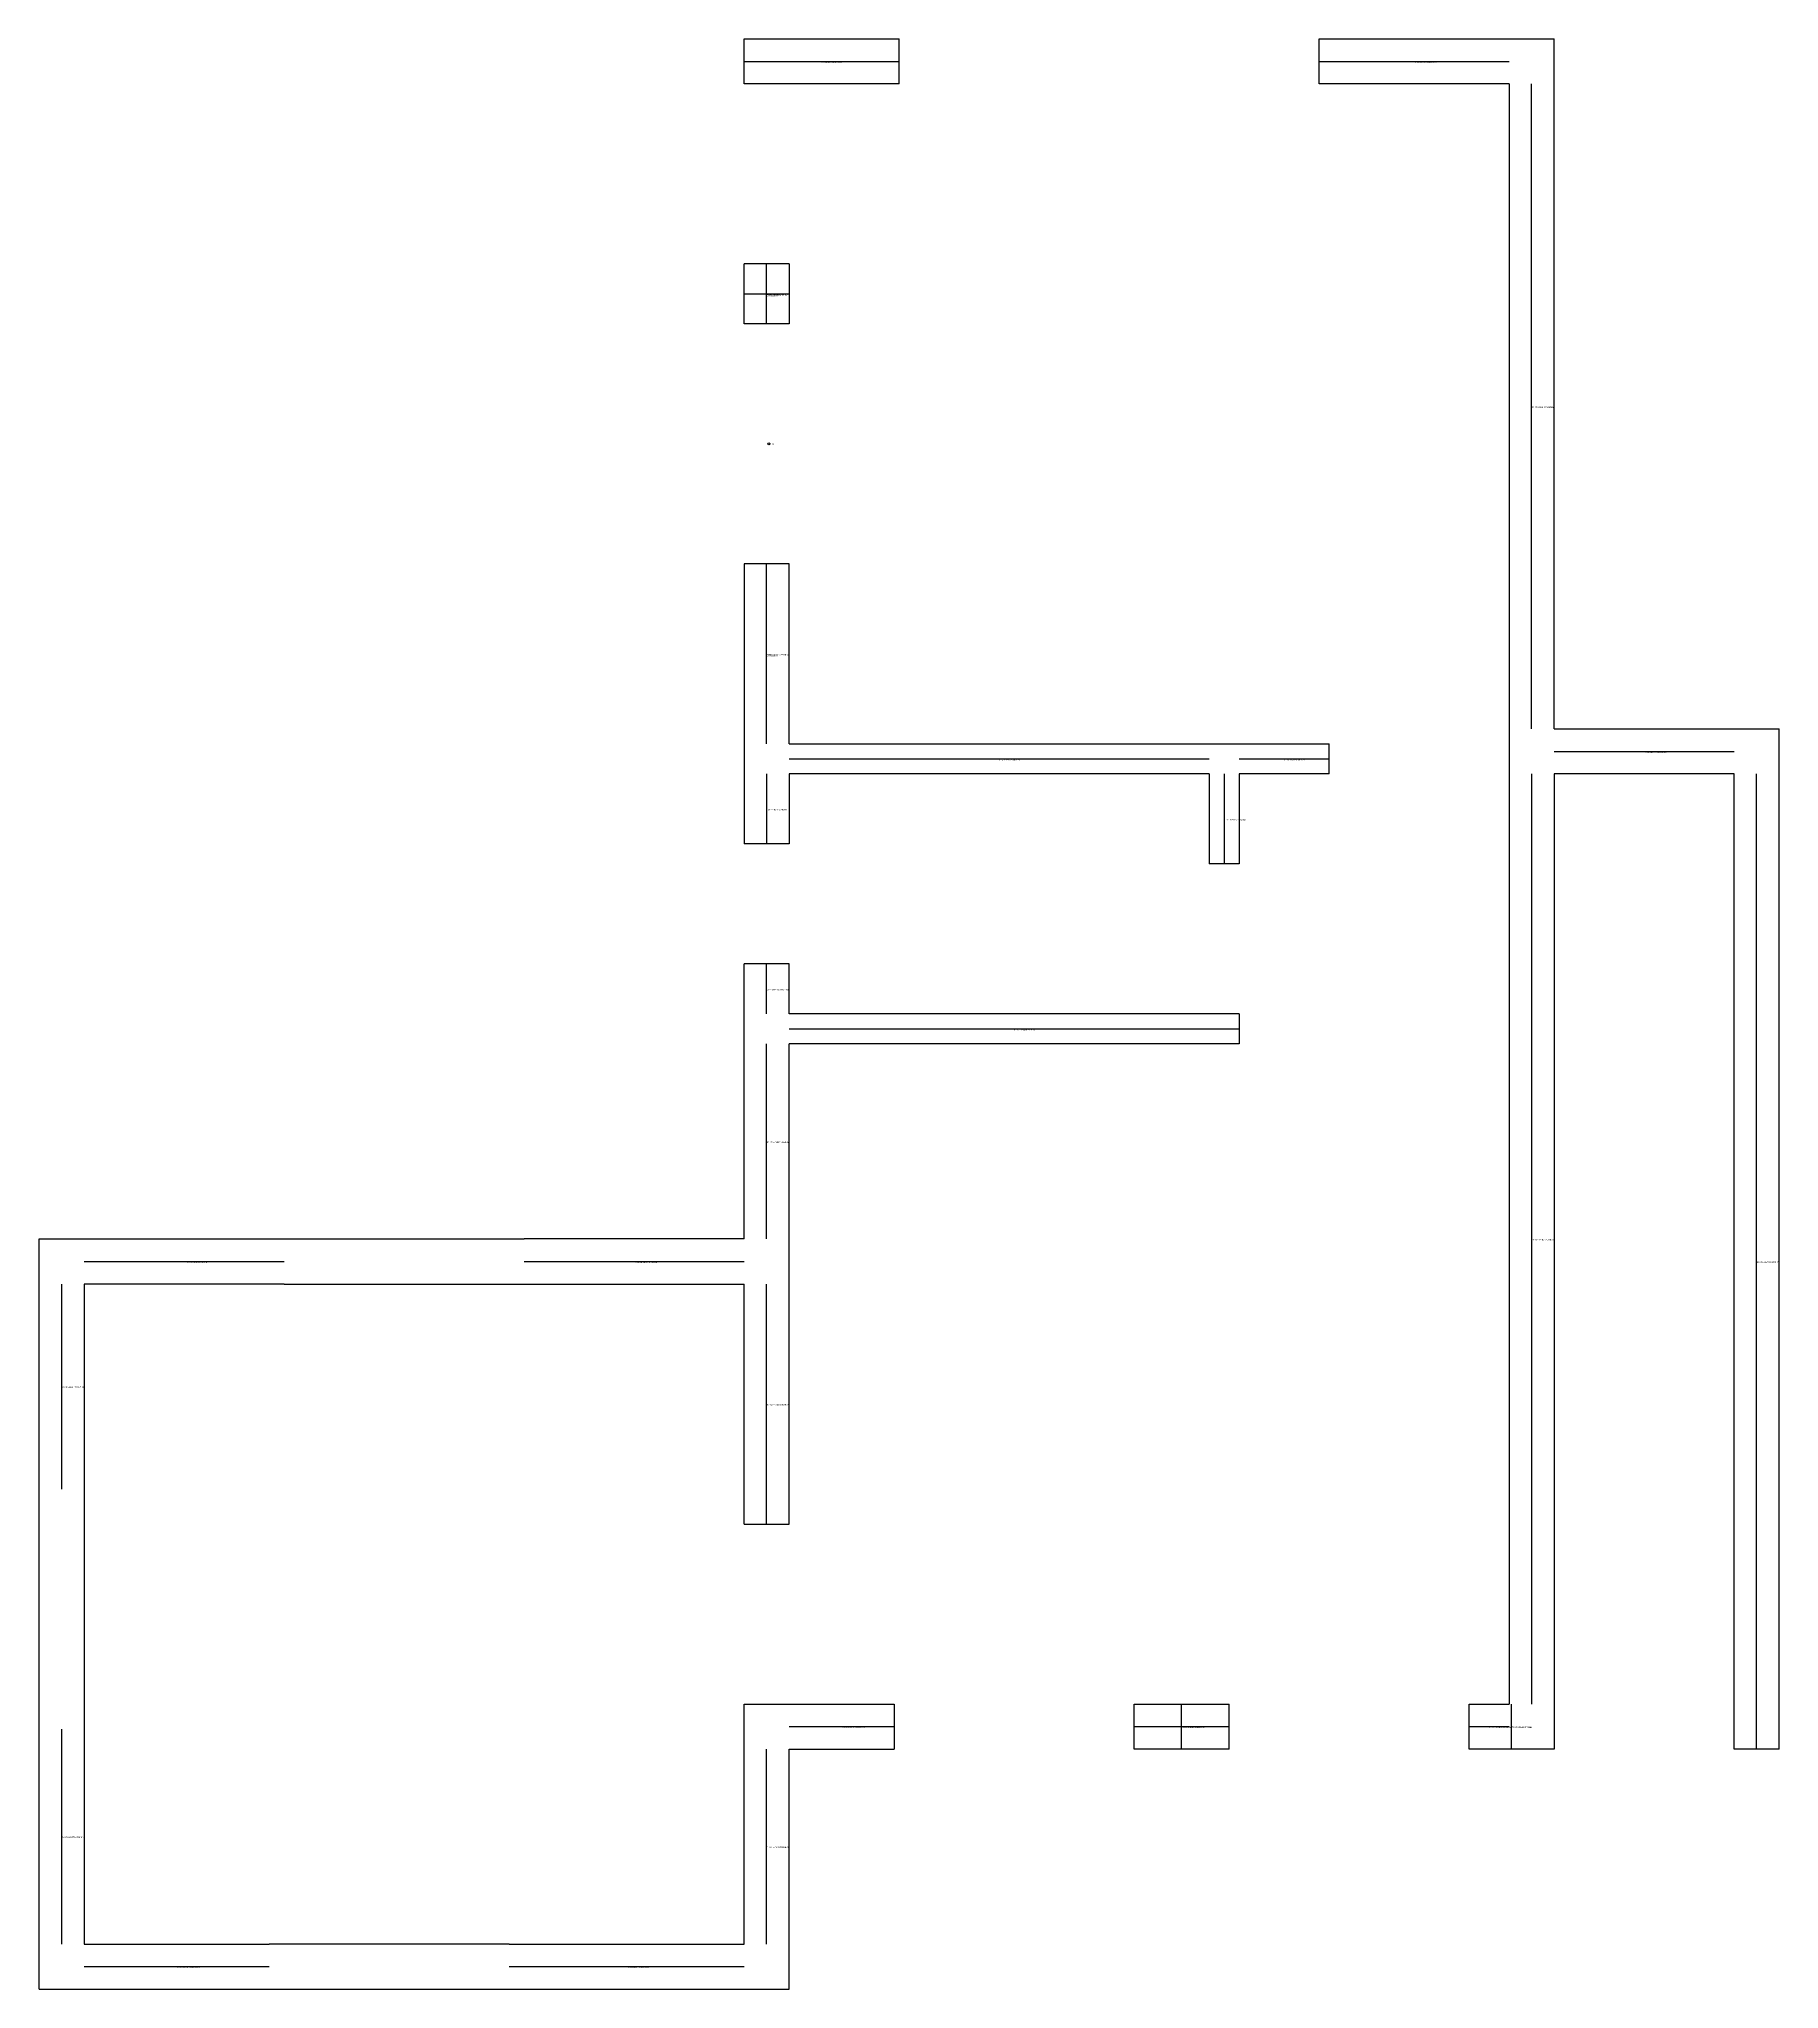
# Model space of a CAD drawing. Header units: metres. Extents: x 264 to 612, y 347 to 737.
import ezdxf

# ---------------------------------------------------------------- set-up
doc = ezdxf.new("R2010")
doc.units = ezdxf.units.M

msp = doc.modelspace()

# ---------------------------------------------------------------- linework, layer by layer
at = {"layer": 'centrelines'}
for p, q in [((405, 732.5), (436, 732.5)), ((520, 732.5), (558, 732.5)), ((562.5, 599), (562.5, 728)), ((409.5, 680), (409.5, 692)), ((405, 686), (414, 686)), ((409.5, 596), (409.5, 632)), ((414, 593), (498, 593)), ((504, 593), (522, 593)), ((567, 594.5), (603, 594.5)), ((409.5, 590), (409.5, 576)), ((501, 590), (501, 572)), ((562.5, 590), (562.5, 404)), ((607.5, 395), (607.5, 590)), ((409.5, 542), (409.5, 552)), ((414, 539), (504, 539)), ((409.5, 497), (409.5, 536)), ((273, 492.5), (313, 492.5)), ((361, 492.5), (405, 492.5)), ((268.5, 488), (268.5, 447)), ((409.5, 440), (409.5, 488)), ((492.5, 395), (492.5, 404)), ((558.5, 395), (558.5, 404)), ((268.5, 399), (268.5, 356)), ((414, 399.5), (435, 399.5)), ((483, 399.5), (502, 399.5)), ((550, 399.5), (558, 399.5)), ((409.5, 356), (409.5, 395)), ((273, 351.5), (310, 351.5)), ((358, 351.5), (405, 351.5))]:
    msp.add_line(p, q, dxfattribs=at)
at = {"layer": 'entity_location'}
msp.add_circle((409.96, 656.04), 0.2, dxfattribs=at)
at = {"layer": 'wall'}
for p, q in [((405, 728), (405, 737)), ((405, 737), (436, 737)), ((436, 728), (436, 737)), ((520, 728), (520, 737)), ((520, 737), (567, 737)), ((567, 599), (567, 737)), ((436, 728), (405, 728)), ((558, 728), (520, 728)), ((558, 728), (558, 404)), ((414, 692), (405, 692)), ((405, 680), (405, 692)), ((414, 692), (414, 680)), ((414, 680), (405, 680)), ((414, 632), (405, 632)), ((405, 632), (405, 576)), ((414, 596), (414, 632)), ((567, 599), (612, 599)), ((612, 395), (612, 599)), ((414, 596), (522, 596)), ((522, 590), (522, 596)), ((498, 590), (414, 590)), ((414, 590), (414, 576)), ((498, 590), (498, 572)), ((522, 590), (504, 590)), ((504, 590), (504, 572)), ((603, 590), (567, 590)), ((567, 590), (567, 395)), ((603, 395), (603, 590)), ((414, 576), (405, 576)), ((504, 572), (498, 572)), ((405, 497), (405, 552)), ((414, 552), (405, 552)), ((414, 542), (414, 552)), ((504, 542), (414, 542)), ((504, 542), (504, 536)), ((504, 536), (414, 536)), ((414, 440), (414, 536)), ((264, 447), (264, 497)), ((264, 497), (313, 497)), ((313, 497), (361, 497)), ((405, 497), (361, 497)), ((313, 488), (273, 488)), ((273, 488), (273, 447)), ((313, 488), (361, 488)), ((361, 488), (405, 488)), ((405, 440), (405, 488)), ((264, 399), (264, 447)), ((273, 447), (273, 399)), ((405, 440), (414, 440)), ((405, 356), (405, 404)), ((405, 404), (435, 404)), ((435, 404), (435, 395)), ((483, 395), (483, 404)), ((483, 404), (502, 404)), ((502, 395), (502, 404)), ((550, 395), (550, 404)), ((550, 404), (558, 404)), ((264, 347), (264, 399)), ((273, 399), (273, 356)), ((414, 347), (414, 395)), ((414, 395), (435, 395)), ((502, 395), (483, 395)), ((567, 395), (550, 395)), ((612, 395), (603, 395)), ((273, 356), (310, 356)), ((358, 356), (310, 356)), ((358, 356), (405, 356)), ((264, 347), (310, 347)), ((310, 347), (358, 347)), ((358, 347), (414, 347))]:
    msp.add_line(p, q, dxfattribs=at)

# ---------------------------------------------------------------- texts
at = {"layer": 'centrelines', "char_height": 0.3, "attachment_point": 1}
for s, insert in [('5 76.45699948846698', (420.5, 732.5)), ('11 133.99316719976977', (539, 732.5)), ('0 23.96144201769755', (409.5, 686)), ('2 29.956999488466977', (409.5, 686)), ('12 152.5386117935246', (562.5, 663.5)), ('1 24.047427152912885', (409.5, 614)), ('3 63.17222727366789', (456, 593)), ('8 113.2151951884127', (513, 593)), ('16 168.66732495062547', (585, 594.5)), ('4 66.04461216210923', (409.5, 583)), ('7 112.47091514635433', (501, 581)), ('6 104.04402354061446', (409.5, 547)), ('9 117.11265667707106', (459, 539)), ('10 120.04388718668265', (409.5, 516.5)), ('14 166.22185778188728', (562.5, 497)), ('17 190.12581050252518', (293, 492.5)), ('13 163.61823978166566', (383, 492.5)), ('18 208.2862959147317', (607.5, 492.5)), ('19 219.65831278197103', (268.5, 467.5)), ('15 168.0436339168972', (409.5, 464)), ('20 256.57478733632274', (424.5, 399.5)), ('22 265.21368091344533', (492.5, 399.5)), ('23 266.7376050057165', (492.5, 399.5)), ('24 292.2757668786756', (554, 399.5)), ('25 292.556649728568', (558.5, 399.5)), ('26 293.39807167954444', (268.5, 377.5)), ('21 261.04340825836096', (409.5, 375.5)), ('28 320.52881039421914', (291.5, 351.5)), ('27 304.5834114548968', (381.5, 351.5))]:
    msp.add_mtext(s, dxfattribs=dict(at, insert=insert))
at = {"layer": 'chosen_line', "color": 3, "char_height": 0.5, "attachment_point": 1}
for insert in [(409.5, 686), (409.5, 614)]:
    msp.add_mtext('chosen', dxfattribs=dict(at, insert=insert))
at = {"layer": 'debug', "insert": (409.96, 656.04), "char_height": 0.2, "attachment_point": 1}
msp.add_mtext('409, 656', dxfattribs=at)

doc.saveas('drawing.dxf')
